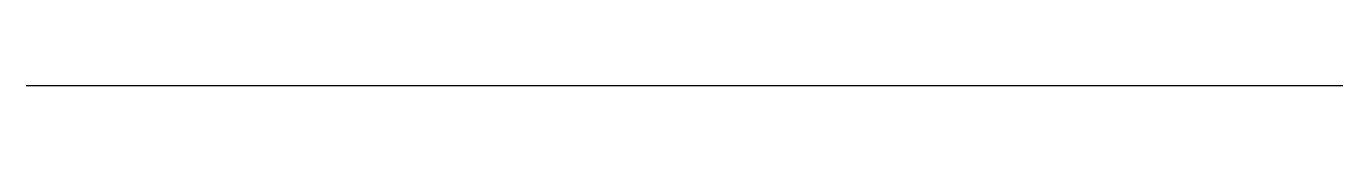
# Model space of a CAD drawing. Extents: x 0 to 100, y 0 to 0.
import ezdxf

# ---------------------------------------------------------------- set-up
doc = ezdxf.new("R2010")
doc.units = 0
doc.layers.add('WALLS', color=1, linetype='CONTINUOUS')

msp = doc.modelspace()

# ---------------------------------------------------------------- linework, layer by layer
at = {"layer": 'WALLS'}
msp.add_line((0, 0), (100, 0), dxfattribs=at)

doc.saveas('drawing.dxf')
